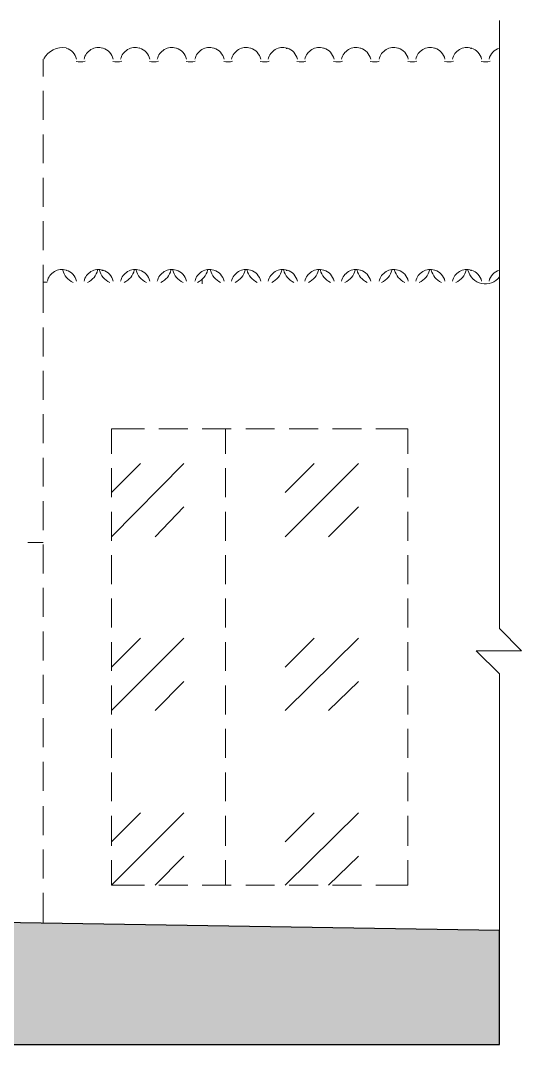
# Model space of a CAD drawing. Header units: millimetres. Extents: x 8244 to 20884, y 539 to 5034.
# Drawn here: x 18684 to 20884, y 539 to 5034 of the extents above; entities that cross this region are included whole.
import ezdxf

# ---------------------------------------------------------------- set-up
doc = ezdxf.new("R2010")
doc.units = ezdxf.units.MM
for name, color, linetype, lineweight in [('A-ALV-___-___-EXI', 250, 'Continuous', 25), ('A-BAS-___-___-EXI', 250, 'Continuous', 25), ('A-COB-___-___-EXI', 250, 'Continuous', 25), ('A-JAN-___-___-EXI', 250, 'Continuous', 25)]:
    doc.layers.add(name, color=color, linetype=linetype, lineweight=lineweight)

msp = doc.modelspace()

# ---------------------------------------------------------------- hatches: boundary and pattern name
at = {"layer": 'A-BAS-___-___-EXI', "true_color": 0xcb9898}
msp.add_hatch(color=253, dxfattribs=at).paths.add_polyline_path([(20787, 539.1), (20787, 1039), (8345.9, 1238.1), (8345.9, 539.1)])

# ---------------------------------------------------------------- linework, layer by layer
at = {"layer": 'A-ALV-___-___-EXI', "color": 248, "lineweight": 15}
for p, q in [((18783.4, 4787.9), (18783.4, 4864.1)), ((18783.4, 4597.2), (18783.4, 4724.3)), ((18783.4, 4406.6), (18783.4, 4533.7)), ((18783.4, 4216), (18783.4, 4343.1)), ((18783.4, 4025.4), (18783.4, 4152.5)), ((18783.4, 3686.5), (18783.4, 3559.4)), ((18783.4, 3495.9), (18783.4, 3368.8)), ((18783.4, 3305.3), (18783.4, 3178.2)), ((18783.4, 3114.6), (18783.4, 2987.6)), ((18783.4, 2924), (18783.4, 2796.9)), ((18715.6, 2741.9), (18783.4, 2741.9)), ((18783.4, 2733.4), (18783.4, 2606.3)), ((18783.4, 2542.8), (18783.4, 2415.7)), ((18783.4, 2352.1), (18783.4, 2225.1)), ((18783.4, 2161.5), (18783.4, 2034.4)), ((18783.4, 1970.9), (18783.4, 1843.8)), ((18783.4, 1780.3), (18783.4, 1653.2)), ((18783.4, 1585.4), (18783.4, 1458.4)), ((18783.4, 1394.8), (18783.4, 1267.7)), ((18783.4, 1204.2), (18783.4, 1072.9))]:
    msp.add_line(p, q, dxfattribs=at)
at = {"layer": 'A-ALV-___-___-EXI', "color": 248, "lineweight": 15, "flags": 128}
for points in [[(20787, 5033.5), (20787, 2364.9), (20884.5, 2267.4), (20685.4, 2267.4), (20787, 2165.8), (20787, 1039)], [(18783.4, 3961.8), (18783.4, 3885.6), (18783.4, 3750)]]:
    msp.add_lwpolyline(points, dxfattribs=at)
at = {"layer": 'A-BAS-___-___-EXI'}
msp.add_lwpolyline([(8345.9, 1238.1), (8345.9, 539.1), (20787, 539.1), (20787, 1039)], close=True, dxfattribs=at)
at = {"layer": 'A-COB-___-___-EXI', "color": 248, "lineweight": 15}
for p, q in [((19850.9, 4910.7), (19855.1, 4910.7)), ((20660, 4910.7), (20664.2, 4910.7)), ((19041.8, 3936.4), (19046, 3936.4)), ((19850.9, 3936.4), (19855.1, 3936.4)), ((20660, 3936.4), (20664.2, 3936.4)), ((18800.4, 3885.6), (18783.4, 3885.6)), ((19482.4, 3877.1), (19482.4, 3898.3))]:
    msp.add_line(p, q, dxfattribs=at)
at = {"layer": 'A-COB-___-___-EXI', "color": 18, "lineweight": 9}
for points in [[(18885, 4913.7), (18845, 4920.1), (18805.4, 4900.4), (18786.3, 4864.7)], [(18885, 4913.7), (18845, 4920.1), (18805.4, 4900.4), (18786.3, 4864.7)], [(18885, 4913.7), (18845, 4920.1), (18805.4, 4900.4), (18786.3, 4864.7)], [(18885.5, 4912), (18885.1, 4912.1), (18884.8, 4912.2), (18884.4, 4912.3)], [(18929.9, 4864.2), (18924.6, 4886.9), (18907.7, 4905.1), (18885.5, 4912)], [(18929.9, 4864.2), (18924.6, 4886.9), (18907.7, 4905.1), (18885.5, 4912)], [(18993.6, 4905.9), (18978, 4896.7), (18966.9, 4881.4), (18962.9, 4863.7)], [(19045.4, 4912.3), (19028, 4917.4), (19009.2, 4915.1), (18993.6, 4905.9)], [(19090.9, 4864.2), (19085.6, 4886.9), (19068.7, 4905.1), (19046.5, 4912)], [(19154.6, 4905.9), (19139, 4896.7), (19127.8, 4881.4), (19123.9, 4863.7)], [(19154.6, 4905.9), (19139, 4896.7), (19127.8, 4881.4), (19123.9, 4863.7)], [(19154.6, 4905.9), (19139, 4896.7), (19127.8, 4881.4), (19123.9, 4863.7)], [(19154.6, 4905.9), (19139, 4896.7), (19127.8, 4881.4), (19123.9, 4863.7)], [(19206.3, 4912.3), (19188.9, 4917.4), (19170.2, 4915.1), (19154.6, 4905.9)], [(19206.3, 4912.3), (19188.9, 4917.4), (19170.2, 4915.1), (19154.6, 4905.9)], [(19206.3, 4912.3), (19188.9, 4917.4), (19170.2, 4915.1), (19154.6, 4905.9)], [(19206.3, 4912.3), (19188.9, 4917.4), (19170.2, 4915.1), (19154.6, 4905.9)], [(19207.5, 4912), (19207.1, 4912.1), (19206.7, 4912.2), (19206.3, 4912.3)], [(19207.5, 4912), (19207.1, 4912.1), (19206.7, 4912.2), (19206.3, 4912.3)], [(19251.9, 4864.2), (19246.5, 4886.9), (19229.6, 4905.1), (19207.5, 4912)], [(19251.9, 4864.2), (19246.5, 4886.9), (19229.6, 4905.1), (19207.5, 4912)], [(19251.9, 4864.2), (19246.5, 4886.9), (19229.6, 4905.1), (19207.5, 4912)], [(19251.9, 4864.2), (19246.5, 4886.9), (19229.6, 4905.1), (19207.5, 4912)], [(19208.6, 4915.3), (19208.6, 4915.1), (19208.7, 4915), (19208.7, 4914.8)], [(19208.6, 4915.3), (19208.6, 4915.1), (19208.7, 4915), (19208.7, 4914.8)], [(19315.6, 4905.9), (19299.9, 4896.7), (19288.8, 4881.4), (19284.9, 4863.7)], [(19315.6, 4905.9), (19299.9, 4896.7), (19288.8, 4881.4), (19284.9, 4863.7)], [(19367.3, 4912.3), (19349.9, 4917.4), (19331.2, 4915.1), (19315.6, 4905.9)], [(19367.3, 4912.3), (19349.9, 4917.4), (19331.2, 4915.1), (19315.6, 4905.9)], [(19368.4, 4912), (19368, 4912.1), (19367.7, 4912.2), (19367.3, 4912.3)], [(19412.8, 4864.2), (19407.5, 4886.9), (19390.6, 4905.1), (19368.4, 4912)], [(19412.8, 4864.2), (19407.5, 4886.9), (19390.6, 4905.1), (19368.4, 4912)], [(19369.6, 4915.3), (19369.6, 4915.1), (19369.6, 4915), (19369.7, 4914.8)], [(19480.8, 4905.9), (19465.1, 4896.7), (19454, 4881.4), (19450.1, 4863.7)], [(19480.8, 4905.9), (19465.1, 4896.7), (19454, 4881.4), (19450.1, 4863.7)], [(19532.5, 4912.3), (19515.1, 4917.4), (19496.4, 4915.1), (19480.8, 4905.9)], [(19532.5, 4912.3), (19515.1, 4917.4), (19496.4, 4915.1), (19480.8, 4905.9)], [(19533.6, 4912), (19533.3, 4912.1), (19532.9, 4912.2), (19532.5, 4912.3)], [(19578, 4864.2), (19572.7, 4886.9), (19555.8, 4905.1), (19533.6, 4912)], [(19578, 4864.2), (19572.7, 4886.9), (19555.8, 4905.1), (19533.6, 4912)], [(19534.8, 4915.3), (19534.8, 4915.1), (19534.8, 4915), (19534.9, 4914.8)], [(19641.7, 4905.9), (19626.1, 4896.7), (19615, 4881.4), (19611, 4863.7)], [(19641.7, 4905.9), (19626.1, 4896.7), (19615, 4881.4), (19611, 4863.7)], [(19693.5, 4912.3), (19676.1, 4917.4), (19657.3, 4915.1), (19641.7, 4905.9)], [(19693.5, 4912.3), (19676.1, 4917.4), (19657.3, 4915.1), (19641.7, 4905.9)], [(19694.6, 4912), (19694.2, 4912.1), (19693.9, 4912.2), (19693.5, 4912.3)], [(19739, 4864.2), (19733.7, 4886.9), (19716.8, 4905.1), (19694.6, 4912)], [(19739, 4864.2), (19733.7, 4886.9), (19716.8, 4905.1), (19694.6, 4912)], [(19695.7, 4915.3), (19695.7, 4915.1), (19695.8, 4915), (19695.9, 4914.8)], [(19802.7, 4905.9), (19787.1, 4896.7), (19776, 4881.4), (19772, 4863.7)], [(19802.7, 4905.9), (19787.1, 4896.7), (19776, 4881.4), (19772, 4863.7)], [(19854.5, 4912.3), (19837.1, 4917.4), (19818.3, 4915.1), (19802.7, 4905.9)], [(19854.5, 4912.3), (19837.1, 4917.4), (19818.3, 4915.1), (19802.7, 4905.9)], [(19855.6, 4912), (19855.2, 4912.1), (19854.8, 4912.2), (19854.5, 4912.3)], [(19900, 4864.2), (19894.6, 4886.9), (19877.8, 4905.1), (19855.6, 4912)], [(19900, 4864.2), (19894.6, 4886.9), (19877.8, 4905.1), (19855.6, 4912)], [(19856.7, 4915.3), (19856.7, 4915.1), (19856.8, 4915), (19856.8, 4914.8)], [(19963.7, 4905.9), (19948, 4896.7), (19936.9, 4881.4), (19933, 4863.7)], [(19963.7, 4905.9), (19948, 4896.7), (19936.9, 4881.4), (19933, 4863.7)], [(20015.4, 4912.3), (19998, 4917.4), (19979.3, 4915.1), (19963.7, 4905.9)], [(20015.4, 4912.3), (19998, 4917.4), (19979.3, 4915.1), (19963.7, 4905.9)], [(20016.5, 4912), (20016.2, 4912.1), (20015.8, 4912.2), (20015.4, 4912.3)], [(20061, 4864.2), (20055.6, 4886.9), (20038.7, 4905.1), (20016.5, 4912)], [(20061, 4864.2), (20055.6, 4886.9), (20038.7, 4905.1), (20016.5, 4912)], [(20017.7, 4915.3), (20017.7, 4915.1), (20017.7, 4915), (20017.8, 4914.8)], [(20124.6, 4905.9), (20109, 4896.7), (20097.9, 4881.4), (20093.9, 4863.7)], [(20124.6, 4905.9), (20109, 4896.7), (20097.9, 4881.4), (20093.9, 4863.7)], [(20176.4, 4912.3), (20159, 4917.4), (20140.3, 4915.1), (20124.6, 4905.9)], [(20176.4, 4912.3), (20159, 4917.4), (20140.3, 4915.1), (20124.6, 4905.9)], [(20177.5, 4912), (20177.1, 4912.1), (20176.8, 4912.2), (20176.4, 4912.3)], [(20221.9, 4864.2), (20216.6, 4886.9), (20199.7, 4905.1), (20177.5, 4912)], [(20221.9, 4864.2), (20216.6, 4886.9), (20199.7, 4905.1), (20177.5, 4912)], [(20178.6, 4915.3), (20178.6, 4915.1), (20178.7, 4915), (20178.8, 4914.8)], [(20289.8, 4905.9), (20274.2, 4896.7), (20263.1, 4881.4), (20259.1, 4863.7)], [(20289.8, 4905.9), (20274.2, 4896.7), (20263.1, 4881.4), (20259.1, 4863.7)], [(20341.6, 4912.3), (20324.2, 4917.4), (20305.5, 4915.1), (20289.8, 4905.9)], [(20341.6, 4912.3), (20324.2, 4917.4), (20305.5, 4915.1), (20289.8, 4905.9)], [(20342.7, 4912), (20342.3, 4912.1), (20342, 4912.2), (20341.6, 4912.3)], [(20387.1, 4864.2), (20381.8, 4886.9), (20364.9, 4905.1), (20342.7, 4912)], [(20387.1, 4864.2), (20381.8, 4886.9), (20364.9, 4905.1), (20342.7, 4912)], [(20343.9, 4915.3), (20343.9, 4915.1), (20343.9, 4915), (20344, 4914.8)], [(20450.8, 4905.9), (20435.2, 4896.7), (20424.1, 4881.4), (20420.1, 4863.7)], [(20450.8, 4905.9), (20435.2, 4896.7), (20424.1, 4881.4), (20420.1, 4863.7)], [(20502.6, 4912.3), (20485.2, 4917.4), (20466.4, 4915.1), (20450.8, 4905.9)], [(20502.6, 4912.3), (20485.2, 4917.4), (20466.4, 4915.1), (20450.8, 4905.9)], [(20503.7, 4912), (20503.3, 4912.1), (20503, 4912.2), (20502.6, 4912.3)], [(20548.1, 4864.2), (20542.7, 4886.9), (20525.9, 4905.1), (20503.7, 4912)], [(20548.1, 4864.2), (20542.7, 4886.9), (20525.9, 4905.1), (20503.7, 4912)], [(20504.8, 4915.3), (20504.8, 4915.1), (20504.9, 4915), (20505, 4914.8)], [(20611.8, 4905.9), (20596.2, 4896.7), (20585, 4881.4), (20581.1, 4863.7)], [(20611.8, 4905.9), (20596.2, 4896.7), (20585, 4881.4), (20581.1, 4863.7)], [(20663.5, 4912.3), (20646.1, 4917.4), (20627.4, 4915.1), (20611.8, 4905.9)], [(20663.5, 4912.3), (20646.1, 4917.4), (20627.4, 4915.1), (20611.8, 4905.9)], [(20664.7, 4912), (20664.3, 4912.1), (20663.9, 4912.2), (20663.5, 4912.3)], [(20709.1, 4864.2), (20703.7, 4886.9), (20686.8, 4905.1), (20664.7, 4912)], [(20709.1, 4864.2), (20703.7, 4886.9), (20686.8, 4905.1), (20664.7, 4912)], [(20665.8, 4915.3), (20665.8, 4915.1), (20665.9, 4915), (20665.9, 4914.8)], [(20786.8, 4912), (20764.3, 4905.1), (20747.2, 4886.7), (20742, 4863.7)], [(20786.8, 4912), (20764.3, 4905.1), (20747.2, 4886.7), (20742, 4863.7)], [(18928.2, 4853.6), (18941.1, 4850.5), (18954.7, 4850.7), (18967.5, 4854.3)], [(19089.1, 4853.6), (19102.1, 4850.5), (19115.7, 4850.7), (19128.5, 4854.3)], [(19250.1, 4853.6), (19263.1, 4850.5), (19276.6, 4850.7), (19289.5, 4854.3)], [(19411.1, 4853.6), (19424, 4850.5), (19437.6, 4850.7), (19450.4, 4854.3)], [(19576.3, 4853.6), (19589.3, 4850.5), (19602.8, 4850.7), (19615.6, 4854.3)], [(19737.2, 4853.6), (19750.2, 4850.5), (19763.8, 4850.7), (19776.6, 4854.3)], [(19898.2, 4853.6), (19911.2, 4850.5), (19924.7, 4850.7), (19937.6, 4854.3)], [(20059.2, 4853.6), (20072.2, 4850.5), (20085.7, 4850.7), (20098.6, 4854.3)], [(20220.1, 4853.6), (20233.1, 4850.5), (20246.7, 4850.7), (20259.5, 4854.3)], [(20385.3, 4853.6), (20398.3, 4850.5), (20411.9, 4850.7), (20424.7, 4854.3)], [(20546.3, 4853.6), (20559.3, 4850.5), (20572.9, 4850.7), (20585.7, 4854.3)], [(20707.3, 4853.6), (20720.3, 4850.5), (20733.8, 4850.7), (20746.7, 4854.3)], [(18832.6, 3931.6), (18817, 3922.4), (18805.9, 3907.1), (18801.9, 3889.4)], [(18832.6, 3931.6), (18817, 3922.4), (18805.9, 3907.1), (18801.9, 3889.4)], [(18832.6, 3931.6), (18817, 3922.4), (18805.9, 3907.1), (18801.9, 3889.4)], [(18832.6, 3931.6), (18817, 3922.4), (18805.9, 3907.1), (18801.9, 3889.4)], [(18884.4, 3938), (18867, 3943.1), (18848.3, 3940.8), (18832.6, 3931.6)], [(18884.4, 3938), (18867, 3943.1), (18848.3, 3940.8), (18832.6, 3931.6)], [(18884.4, 3938), (18867, 3943.1), (18848.3, 3940.8), (18832.6, 3931.6)], [(18884.4, 3938), (18867, 3943.1), (18848.3, 3940.8), (18832.6, 3931.6)], [(18870, 3938.3), (18875.5, 3914), (18892.1, 3893.8), (18914.9, 3883.8)], [(18885.5, 3937.7), (18885.1, 3937.8), (18884.8, 3937.9), (18884.4, 3938)], [(18929.9, 3890), (18924.6, 3912.6), (18907.7, 3930.8), (18885.5, 3937.7)], [(18929.9, 3890), (18924.6, 3912.6), (18907.7, 3930.8), (18885.5, 3937.7)], [(18886.7, 3936.8), (18886.7, 3936.6), (18886.7, 3936.5), (18886.8, 3936.3)], [(18993.6, 3931.6), (18978, 3922.4), (18966.9, 3907.1), (18962.9, 3889.4)], [(18993.6, 3931.6), (18978, 3922.4), (18966.9, 3907.1), (18962.9, 3889.4)], [(18993.6, 3931.6), (18978, 3922.4), (18966.9, 3907.1), (18962.9, 3889.4)], [(18993.6, 3931.6), (18978, 3922.4), (18966.9, 3907.1), (18962.9, 3889.4)], [(18978.1, 3883.8), (19000.8, 3893.8), (19017.4, 3914), (19022.9, 3938.3)], [(19045.4, 3938), (19028, 3943.1), (19009.2, 3940.8), (18993.6, 3931.6)], [(19045.4, 3938), (19028, 3943.1), (19009.2, 3940.8), (18993.6, 3931.6)], [(19045.4, 3938), (19028, 3943.1), (19009.2, 3940.8), (18993.6, 3931.6)], [(19045.4, 3938), (19028, 3943.1), (19009.2, 3940.8), (18993.6, 3931.6)], [(19031, 3938.3), (19036.4, 3914), (19053.1, 3893.8), (19075.8, 3883.8)], [(19046.5, 3937.7), (19046.1, 3937.8), (19045.8, 3937.9), (19045.4, 3938)], [(19090.9, 3890), (19085.6, 3912.6), (19068.7, 3930.8), (19046.5, 3937.7)], [(19090.9, 3890), (19085.6, 3912.6), (19068.7, 3930.8), (19046.5, 3937.7)], [(19047.6, 3936.8), (19047.6, 3936.6), (19047.7, 3936.5), (19047.8, 3936.3)], [(19154.6, 3931.6), (19139, 3922.4), (19127.8, 3907.1), (19123.9, 3889.4)], [(19154.6, 3931.6), (19139, 3922.4), (19127.8, 3907.1), (19123.9, 3889.4)], [(19154.6, 3931.6), (19139, 3922.4), (19127.8, 3907.1), (19123.9, 3889.4)], [(19154.6, 3931.6), (19139, 3922.4), (19127.8, 3907.1), (19123.9, 3889.4)], [(19139.1, 3883.8), (19161.8, 3893.8), (19178.4, 3914), (19183.9, 3938.3)], [(19206.3, 3938), (19188.9, 3943.1), (19170.2, 3940.8), (19154.6, 3931.6)], [(19206.3, 3938), (19188.9, 3943.1), (19170.2, 3940.8), (19154.6, 3931.6)], [(19206.3, 3938), (19188.9, 3943.1), (19170.2, 3940.8), (19154.6, 3931.6)], [(19206.3, 3938), (19188.9, 3943.1), (19170.2, 3940.8), (19154.6, 3931.6)], [(19192, 3938.3), (19197.4, 3914), (19214, 3893.8), (19236.8, 3883.8)], [(19207.5, 3937.7), (19207.1, 3937.8), (19206.7, 3937.9), (19206.3, 3938)], [(19207.5, 3937.7), (19207.1, 3937.8), (19206.7, 3937.9), (19206.3, 3938)], [(19251.9, 3890), (19246.5, 3912.6), (19229.6, 3930.8), (19207.5, 3937.7)], [(19251.9, 3890), (19246.5, 3912.6), (19229.6, 3930.8), (19207.5, 3937.7)], [(19251.9, 3890), (19246.5, 3912.6), (19229.6, 3930.8), (19207.5, 3937.7)], [(19251.9, 3890), (19246.5, 3912.6), (19229.6, 3930.8), (19207.5, 3937.7)], [(19208.6, 3936.8), (19208.6, 3936.6), (19208.7, 3936.5), (19208.7, 3936.3)], [(19208.6, 3936.8), (19208.6, 3936.6), (19208.7, 3936.5), (19208.7, 3936.3)], [(19315.6, 3931.6), (19299.9, 3922.4), (19288.8, 3907.1), (19284.9, 3889.4)], [(19315.6, 3931.6), (19299.9, 3922.4), (19288.8, 3907.1), (19284.9, 3889.4)], [(19300.1, 3883.8), (19322.8, 3893.8), (19339.4, 3914), (19344.9, 3938.3)], [(19367.3, 3938), (19349.9, 3943.1), (19331.2, 3940.8), (19315.6, 3931.6)], [(19367.3, 3938), (19349.9, 3943.1), (19331.2, 3940.8), (19315.6, 3931.6)], [(19352.9, 3938.3), (19358.4, 3914), (19375, 3893.8), (19397.8, 3883.8)], [(19368.4, 3937.7), (19368, 3937.8), (19367.7, 3937.9), (19367.3, 3938)], [(19412.8, 3890), (19407.5, 3912.6), (19390.6, 3930.8), (19368.4, 3937.7)], [(19412.8, 3890), (19407.5, 3912.6), (19390.6, 3930.8), (19368.4, 3937.7)], [(19369.6, 3936.8), (19369.6, 3936.6), (19369.6, 3936.5), (19369.7, 3936.3)], [(19480.8, 3931.6), (19465.1, 3922.4), (19454, 3907.1), (19450.1, 3889.4)], [(19480.8, 3931.6), (19465.1, 3922.4), (19454, 3907.1), (19450.1, 3889.4)], [(19461, 3883.8), (19483.7, 3893.8), (19500.3, 3914), (19505.9, 3938.3)], [(19532.5, 3938), (19515.1, 3943.1), (19496.4, 3940.8), (19480.8, 3931.6)], [(19532.5, 3938), (19515.1, 3943.1), (19496.4, 3940.8), (19480.8, 3931.6)], [(19518.2, 3938.3), (19523.6, 3914), (19540.2, 3893.8), (19563, 3883.8)], [(19533.6, 3937.7), (19533.3, 3937.8), (19532.9, 3937.9), (19532.5, 3938)], [(19578, 3890), (19572.7, 3912.6), (19555.8, 3930.8), (19533.6, 3937.7)], [(19578, 3890), (19572.7, 3912.6), (19555.8, 3930.8), (19533.6, 3937.7)], [(19534.8, 3936.8), (19534.8, 3936.6), (19534.8, 3936.5), (19534.9, 3936.3)], [(19641.7, 3931.6), (19626.1, 3922.4), (19615, 3907.1), (19611, 3889.4)], [(19641.7, 3931.6), (19626.1, 3922.4), (19615, 3907.1), (19611, 3889.4)], [(19626.2, 3883.8), (19648.9, 3893.8), (19665.5, 3914), (19671.1, 3938.3)], [(19693.5, 3938), (19676.1, 3943.1), (19657.3, 3940.8), (19641.7, 3931.6)], [(19693.5, 3938), (19676.1, 3943.1), (19657.3, 3940.8), (19641.7, 3931.6)], [(19679.1, 3938.3), (19684.6, 3914), (19701.2, 3893.8), (19723.9, 3883.8)], [(19694.6, 3937.7), (19694.2, 3937.8), (19693.9, 3937.9), (19693.5, 3938)], [(19739, 3890), (19733.7, 3912.6), (19716.8, 3930.8), (19694.6, 3937.7)], [(19739, 3890), (19733.7, 3912.6), (19716.8, 3930.8), (19694.6, 3937.7)], [(19695.7, 3936.8), (19695.7, 3936.6), (19695.8, 3936.5), (19695.9, 3936.3)], [(19802.7, 3931.6), (19787.1, 3922.4), (19776, 3907.1), (19772, 3889.4)], [(19802.7, 3931.6), (19787.1, 3922.4), (19776, 3907.1), (19772, 3889.4)], [(19787.2, 3883.8), (19809.9, 3893.8), (19826.5, 3914), (19832, 3938.3)], [(19854.5, 3938), (19837.1, 3943.1), (19818.3, 3940.8), (19802.7, 3931.6)], [(19854.5, 3938), (19837.1, 3943.1), (19818.3, 3940.8), (19802.7, 3931.6)], [(19840.1, 3938.3), (19845.5, 3914), (19862.1, 3893.8), (19884.9, 3883.8)], [(19855.6, 3937.7), (19855.2, 3937.8), (19854.8, 3937.9), (19854.5, 3938)], [(19900, 3890), (19894.6, 3912.6), (19877.8, 3930.8), (19855.6, 3937.7)], [(19900, 3890), (19894.6, 3912.6), (19877.8, 3930.8), (19855.6, 3937.7)], [(19856.7, 3936.8), (19856.7, 3936.6), (19856.8, 3936.5), (19856.8, 3936.3)], [(19963.7, 3931.6), (19948, 3922.4), (19936.9, 3907.1), (19933, 3889.4)], [(19963.7, 3931.6), (19948, 3922.4), (19936.9, 3907.1), (19933, 3889.4)], [(19948.2, 3883.8), (19970.9, 3893.8), (19987.5, 3914), (19993, 3938.3)], [(20015.4, 3938), (19998, 3943.1), (19979.3, 3940.8), (19963.7, 3931.6)], [(20015.4, 3938), (19998, 3943.1), (19979.3, 3940.8), (19963.7, 3931.6)], [(20001.1, 3938.3), (20006.5, 3914), (20023.1, 3893.8), (20045.9, 3883.8)], [(20016.5, 3937.7), (20016.2, 3937.8), (20015.8, 3937.9), (20015.4, 3938)], [(20061, 3890), (20055.6, 3912.6), (20038.7, 3930.8), (20016.5, 3937.7)], [(20061, 3890), (20055.6, 3912.6), (20038.7, 3930.8), (20016.5, 3937.7)], [(20017.7, 3936.8), (20017.7, 3936.6), (20017.7, 3936.5), (20017.8, 3936.3)], [(20124.6, 3931.6), (20109, 3922.4), (20097.9, 3907.1), (20093.9, 3889.4)], [(20124.6, 3931.6), (20109, 3922.4), (20097.9, 3907.1), (20093.9, 3889.4)], [(20109.1, 3883.8), (20131.8, 3893.8), (20148.5, 3914), (20154, 3938.3)], [(20176.4, 3938), (20159, 3943.1), (20140.3, 3940.8), (20124.6, 3931.6)], [(20176.4, 3938), (20159, 3943.1), (20140.3, 3940.8), (20124.6, 3931.6)], [(20162, 3938.3), (20167.5, 3914), (20184.1, 3893.8), (20206.8, 3883.8)], [(20177.5, 3937.7), (20177.1, 3937.8), (20176.8, 3937.9), (20176.4, 3938)], [(20221.9, 3890), (20216.6, 3912.6), (20199.7, 3930.8), (20177.5, 3937.7)], [(20221.9, 3890), (20216.6, 3912.6), (20199.7, 3930.8), (20177.5, 3937.7)], [(20178.6, 3936.8), (20178.6, 3936.6), (20178.7, 3936.5), (20178.8, 3936.3)], [(20289.8, 3931.6), (20274.2, 3922.4), (20263.1, 3907.1), (20259.1, 3889.4)], [(20289.8, 3931.6), (20274.2, 3922.4), (20263.1, 3907.1), (20259.1, 3889.4)], [(20270.1, 3883.8), (20292.8, 3893.8), (20309.4, 3914), (20314.9, 3938.3)], [(20341.6, 3938), (20324.2, 3943.1), (20305.5, 3940.8), (20289.8, 3931.6)], [(20341.6, 3938), (20324.2, 3943.1), (20305.5, 3940.8), (20289.8, 3931.6)], [(20327.2, 3938.3), (20332.7, 3914), (20349.3, 3893.8), (20372, 3883.8)], [(20342.7, 3937.7), (20342.3, 3937.8), (20342, 3937.9), (20341.6, 3938)], [(20387.1, 3890), (20381.8, 3912.6), (20364.9, 3930.8), (20342.7, 3937.7)], [(20387.1, 3890), (20381.8, 3912.6), (20364.9, 3930.8), (20342.7, 3937.7)], [(20343.9, 3936.8), (20343.9, 3936.6), (20343.9, 3936.5), (20344, 3936.3)], [(20450.8, 3931.6), (20435.2, 3922.4), (20424.1, 3907.1), (20420.1, 3889.4)], [(20450.8, 3931.6), (20435.2, 3922.4), (20424.1, 3907.1), (20420.1, 3889.4)], [(20435.3, 3883.8), (20458, 3893.8), (20474.6, 3914), (20480.1, 3938.3)], [(20502.6, 3938), (20485.2, 3943.1), (20466.4, 3940.8), (20450.8, 3931.6)], [(20502.6, 3938), (20485.2, 3943.1), (20466.4, 3940.8), (20450.8, 3931.6)], [(20488.2, 3938.3), (20493.6, 3914), (20510.2, 3893.8), (20533, 3883.8)], [(20503.7, 3937.7), (20503.3, 3937.8), (20503, 3937.9), (20502.6, 3938)], [(20548.1, 3890), (20542.7, 3912.6), (20525.9, 3930.8), (20503.7, 3937.7)], [(20548.1, 3890), (20542.7, 3912.6), (20525.9, 3930.8), (20503.7, 3937.7)], [(20504.8, 3936.8), (20504.8, 3936.6), (20504.9, 3936.5), (20505, 3936.3)], [(20611.8, 3931.6), (20596.2, 3922.4), (20585, 3907.1), (20581.1, 3889.4)], [(20611.8, 3931.6), (20596.2, 3922.4), (20585, 3907.1), (20581.1, 3889.4)], [(20596.3, 3883.8), (20619, 3893.8), (20635.6, 3914), (20641.1, 3938.3)], [(20663.5, 3938), (20646.1, 3943.1), (20627.4, 3940.8), (20611.8, 3931.6)], [(20663.5, 3938), (20646.1, 3943.1), (20627.4, 3940.8), (20611.8, 3931.6)], [(20649.2, 3938.3), (20655.9, 3908.5), (20679.2, 3885.4), (20708.9, 3878.9)], [(20664.7, 3937.7), (20664.3, 3937.8), (20663.9, 3937.9), (20663.5, 3938)], [(20709.1, 3890), (20703.7, 3912.6), (20686.8, 3930.8), (20664.7, 3937.7)], [(20709.1, 3890), (20703.7, 3912.6), (20686.8, 3930.8), (20664.7, 3937.7)], [(20665.8, 3936.8), (20665.8, 3936.6), (20665.9, 3936.5), (20665.9, 3936.3)], [(20786.8, 3937.7), (20764.3, 3930.8), (20747.2, 3912.4), (20742, 3889.4)], [(20786.8, 3937.7), (20764.3, 3930.8), (20747.2, 3912.4), (20742, 3889.4)], [(20708.9, 3878.9), (20738.7, 3872.4), (20769.6, 3883.8), (20788, 3908.1)]]:
    msp.add_open_spline(points, degree=3, dxfattribs=at)
at = {"layer": 'A-JAN-___-___-EXI', "color": 248, "lineweight": 15}
for p, q in [((19291.7, 3241.7), (19418.8, 3241.7)), ((19482.4, 3241.7), (19609.4, 3241.7)), ((19584, 3241.7), (19584, 3131.6)), ((19673, 3241.7), (19800.1, 3241.7)), ((19863.6, 3241.7), (19990.7, 3241.7)), ((20054.2, 3241.7), (20181.3, 3241.7)), ((19084.2, 2767.3), (19401.9, 3089.2)), ((19084.2, 2962.1), (19211.2, 3089.2)), ((19084.2, 3068), (19084.2, 2941)), ((19584, 3068), (19584, 2941)), ((19846.6, 2767.3), (20168.6, 3089.2)), ((19846.6, 2962.1), (19973.7, 3089.2)), ((20384.6, 3068), (20384.6, 2941)), ((19084.2, 2877.4), (19084.2, 2750.3)), ((19274.8, 2767.3), (19401.9, 2898.6)), ((19584, 2877.4), (19584, 2750.3)), ((20037.3, 2767.3), (20168.6, 2898.6)), ((20384.6, 2877.4), (20384.6, 2750.3)), ((19084.2, 2686.8), (19084.2, 2559.7)), ((19584, 2686.8), (19584, 2559.7)), ((20384.6, 2686.8), (20384.6, 2559.7)), ((19084.2, 2496.2), (19084.2, 2369.1)), ((19584, 2496.2), (19584, 2369.1)), ((20384.6, 2496.2), (20384.6, 2369.1)), ((19084.2, 2004.8), (19401.9, 2322.5)), ((19084.2, 2195.4), (19211.2, 2322.5)), ((19084.2, 2305.6), (19084.2, 2178.5)), ((19584, 2305.6), (19584, 2178.5)), ((19846.6, 2004.8), (20168.6, 2322.5)), ((19846.6, 2195.4), (19973.7, 2322.5)), ((20384.6, 2305.6), (20384.6, 2178.5)), ((19084.2, 2114.9), (19084.2, 1987.9)), ((19274.8, 2004.8), (19401.9, 2131.9)), ((19584, 2114.9), (19584, 1987.9)), ((20037.3, 2004.8), (20168.6, 2131.9)), ((20384.6, 2114.9), (20384.6, 1987.9)), ((19084.2, 1924.3), (19084.2, 1797.2)), ((19584, 1924.3), (19584, 1797.2)), ((20384.6, 1924.3), (20384.6, 1797.2)), ((19084.2, 1733.7), (19084.2, 1606.6)), ((19584, 1733.7), (19584, 1606.6)), ((20384.6, 1733.7), (20384.6, 1606.6)), ((19084.2, 1428.7), (19211.2, 1555.8)), ((19084.2, 1543.1), (19084.2, 1411.8)), ((19584, 1543.1), (19584, 1411.8)), ((19846.6, 1238.1), (20168.6, 1555.8)), ((19846.6, 1428.7), (19973.7, 1555.8)), ((20384.6, 1543.1), (20384.6, 1411.8)), ((19274.8, 1238.1), (19401.9, 1365.2)), ((20037.3, 1238.1), (20168.6, 1365.2)), ((19584, 1348.2), (19584, 1238.1)), ((19084.2, 1238.1), (19228.2, 1238.1)), ((19291.7, 1238.1), (19418.8, 1238.1)), ((19482.4, 1238.1), (19609.4, 1238.1)), ((19673, 1238.1), (19800.1, 1238.1)), ((19863.6, 1238.1), (19990.7, 1238.1)), ((20054.2, 1238.1), (20181.3, 1238.1))]:
    msp.add_line(p, q, dxfattribs=at)
at = {"layer": 'A-JAN-___-___-EXI', "color": 248, "lineweight": 15, "flags": 128}
for points in [[(19228.2, 3241.7), (19084.2, 3241.7), (19084.2, 3131.6)], [(20244.8, 3241.7), (20384.6, 3241.7), (20384.6, 3131.6)], [(19084.2, 1348.2), (19084.2, 1238.1), (19401.9, 1555.8)], [(20384.6, 1348.2), (20384.6, 1238.1), (20244.8, 1238.1)]]:
    msp.add_lwpolyline(points, dxfattribs=at)

doc.saveas('drawing.dxf')
